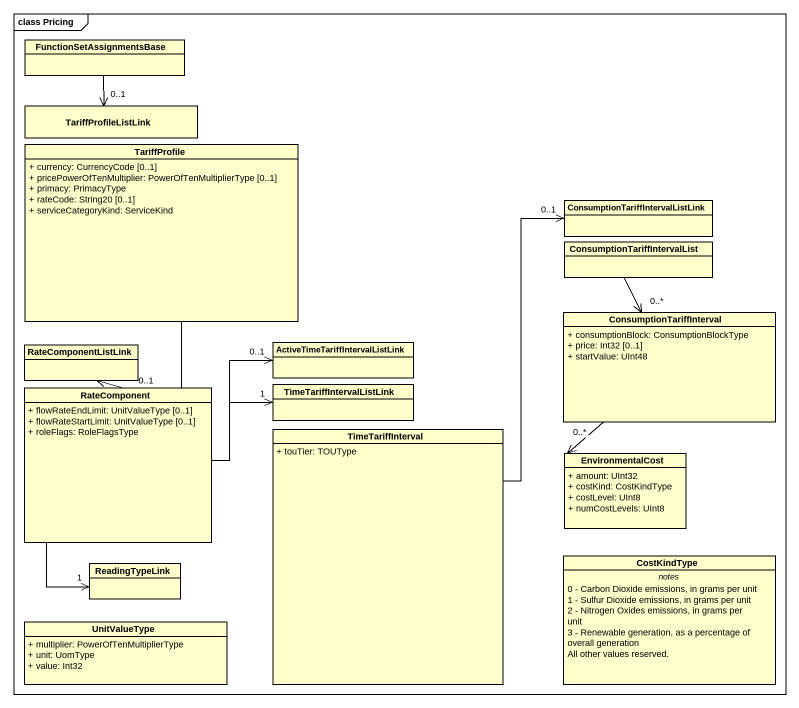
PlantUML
@startuml
mainframe class Pricing
hide circle
hide empty members
skinparam classAttributeIconSize 0
class FunctionSetAssignmentsBase
class TariffProfileListLink
class TariffProfile {
  + currency: CurrencyCode [0..1]
  + pricePowerOfTenMultiplier: PowerOfTenMultiplierType [0..1]
  + primacy: PrimacyType
  + rateCode: String20 [0..1]
  + serviceCategoryKind: ServiceKind
}
class "ConsumptionTariffIntervalListLink" as ConsumptionTariffIntervalLis
class "ConsumptionTariffIntervalList" as ConsumptionTariffIntervalLis_2
class ConsumptionTariffInterval {
  + consumptionBlock: ConsumptionBlockType
  + price: Int32 [0..1]
  + startValue: UInt48
}
class RateComponentListLink
class "ActiveTimeTariffIntervalListLink" as ActiveTimeTariffIntervalList
class RateComponent {
  + flowRateEndLimit: UnitValueType [0..1]
  + flowRateStartLimit: UnitValueType [0..1]
  + roleFlags: RoleFlagsType
}
class TimeTariffIntervalListLink
class TimeTariffInterval {
  + touTier: TOUType
}
class EnvironmentalCost {
  + amount: UInt32
  + costKind: CostKindType
  + costLevel: UInt8
  + numCostLevels: UInt8
}
class ReadingTypeLink
class CostKindType {
  -- notes --
  0 - Carbon Dioxide emissions, in grams per unit
  1 - Sulfur Dioxide emissions, in grams per unit
  2 - Nitrogen Oxides emissions, in grams per unit
  3 - Renewable generation, as a percentage of overall generation
  All other values reserved.
}
class UnitValueType {
  + multiplier: PowerOfTenMultiplierType
  + unit: UomType
  + value: Int32
}
FunctionSetAssignmentsBase --> "0..1" TariffProfileListLink
TariffProfile --> "0..1" RateComponentListLink
ConsumptionTariffIntervalLis_2 --> "0..*" ConsumptionTariffInterval
ConsumptionTariffInterval --> "0..*" EnvironmentalCost
RateComponent -right-> "0..1" ActiveTimeTariffIntervalList
RateComponent -right-> "1" TimeTariffIntervalListLink
RateComponent --> "1" ReadingTypeLink
TimeTariffInterval -up-> "0..1" ConsumptionTariffIntervalLis
@enduml
